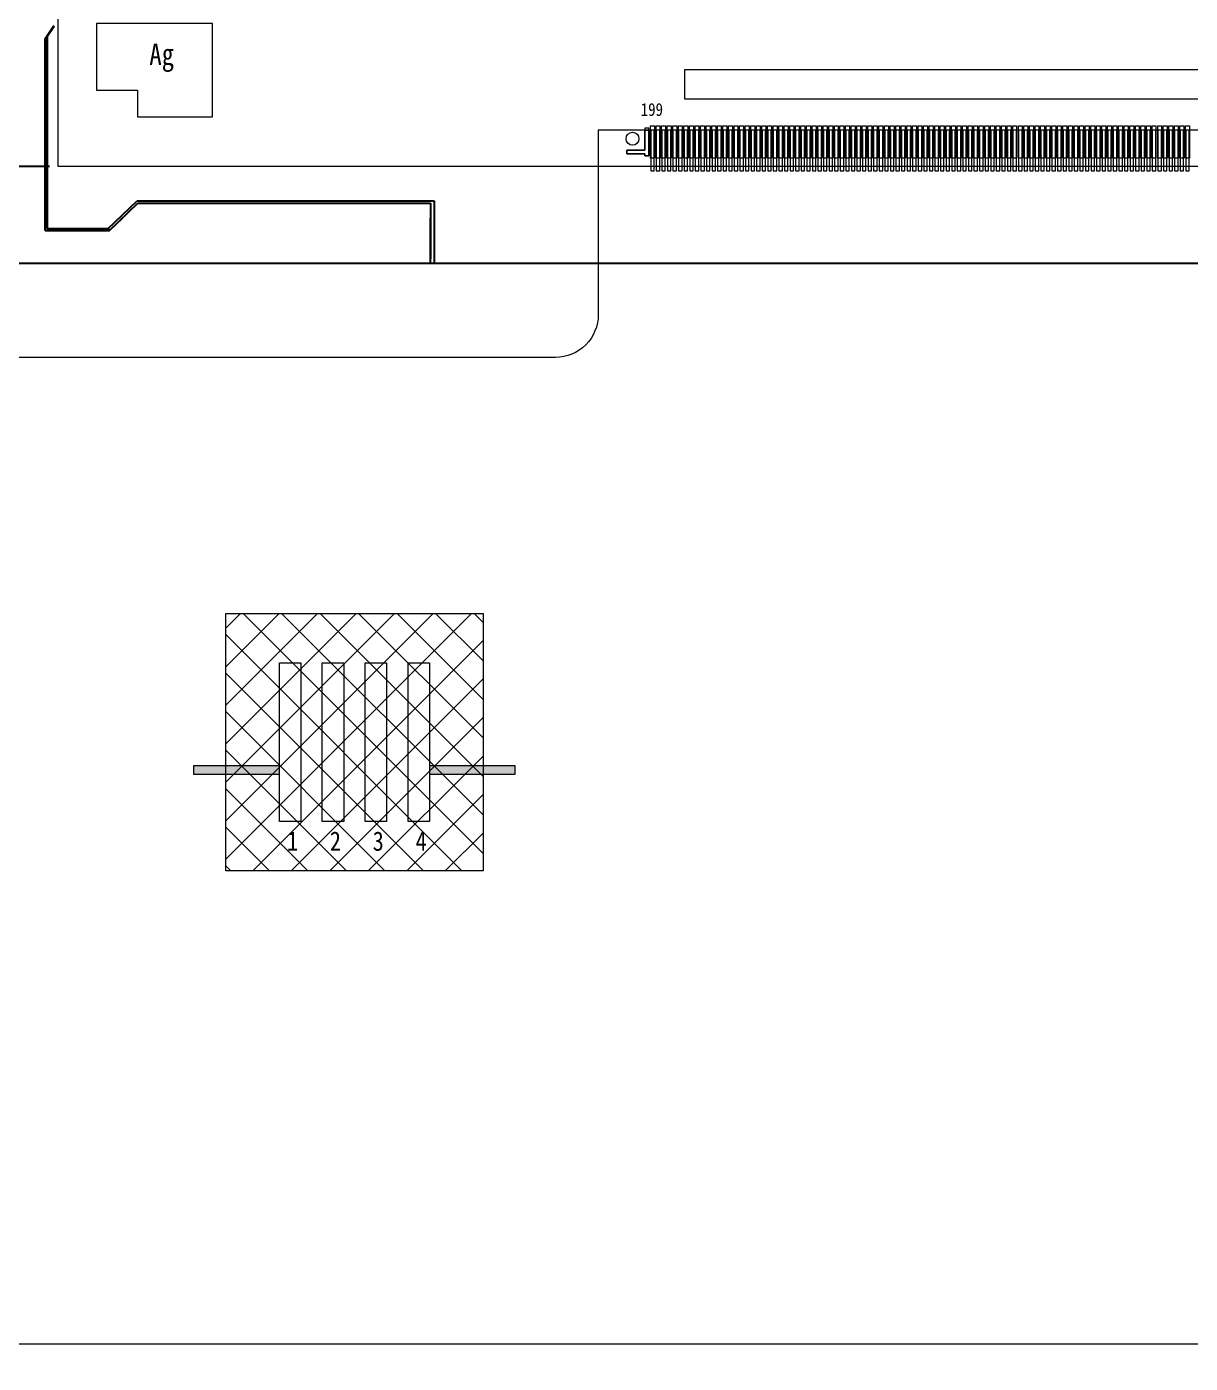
# Model space of a CAD drawing. Header units: millimetres. Extents: x -3761 to -3422, y -2431 to -2197.
# Drawn here: x -3725.78 to -3698.64, y -2352.31 to -2321.14 of the extents above; entities that cross this region are included whole.
import ezdxf

# ---------------------------------------------------------------- set-up
doc = ezdxf.new("R2010")
doc.units = ezdxf.units.MM
for name, color, linetype in [('', 7, 'Continuous'), ('BL', 2, 'Continuous'), ('BM', 2, 'Continuous'), ('TK', 4, 'Continuous')]:
    doc.layers.add(name, color=color, linetype=linetype)
for name, color, linetype, lineweight in [('DIM', 3, 'Continuous', 20), ('FPC', 2, 'Continuous', 20), ('LCD', 5, 'Continuous', 20)]:
    doc.layers.add(name, color=color, linetype=linetype, lineweight=lineweight)
doc.styles.add('宋体', font='', dxfattribs={"width": 0.85})
doc.styles.get('宋体').set_extended_font_data('SimSun')
doc.dimstyles.new('副本 Standard', dxfattribs={"dimtxt": 1, "dimasz": 1, "dimexe": 0.2, "dimexo": 0.2, "dimgap": 0.3, "dimtad": 0, "dimzin": 0, "dimdsep": 46, "dimtxsty": '宋体', "dimcen": 0.09, "dimclrd": 3, "dimclre": 3, "dimclrt": 3, "dimadec": 0, "dimazin": 0, "dimtfac": 1, "dimtofl": 0, "dimtmove": 0, "dimatfit": 3, "dimfxl": 0, "dimtolj": 1, "dimtzin": 0, "dimarcsym": 0})

# ---------------------------------------------------------------- blocks, each defined once
blk = doc.blocks.new('*D16')
at = {"color": 3, "lineweight": -2}
for p, q in [((-3725.249, -2244.184), (-3738.559, -2244.184)), ((-3738.359, -2245.184), (-3738.359, -2277.432)), ((-3738.359, -2323.404), (-3738.359, -2288.596)), ((-3725.249, -2324.404), (-3738.559, -2324.404))]:
    blk.add_line(p, q, dxfattribs=at)
at = {"color": 3}
for points in [[(-3738.526, -2245.184), (-3738.193, -2245.184), (-3738.359, -2244.184)], [(-3738.526, -2323.404), (-3738.193, -2323.404), (-3738.359, -2324.404)]]:
    blk.add_solid(points, dxfattribs=at)
at = {"layer": 'Defpoints', "color": 0}
for p in [(-3725.049, -2244.184), (-3738.359, -2324.404), (-3725.049, -2324.404)]:
    blk.add_point(p, dxfattribs=at)
at = {"color": 3, "lineweight": 0, "insert": (-3738.359, -2283.014), "char_height": 1, "attachment_point": 5, "rotation": 90, "style": '宋体'}
blk.add_mtext('\\A1;80.22%%P0.2(LCD OD)', dxfattribs=at)
blk = doc.blocks.new('*D32')
at = {"color": 3, "lineweight": -2}
for p, q in [((-3676.069, -2351.054), (-3676.069, -2354.054)), ((-3746.359, -2351.752), (-3746.359, -2354.054)), ((-3745.359, -2353.854), (-3714.461, -2353.854)), ((-3677.069, -2353.854), (-3707.968, -2353.854))]:
    blk.add_line(p, q, dxfattribs=at)
at = {"color": 3}
for points in [[(-3745.359, -2353.687), (-3745.359, -2354.02), (-3746.359, -2353.854)], [(-3677.069, -2353.687), (-3677.069, -2354.02), (-3676.069, -2353.854)]]:
    blk.add_solid(points, dxfattribs=at)
at = {"layer": 'Defpoints', "color": 0}
for p in [(-3676.069, -2350.854), (-3746.359, -2351.552), (-3676.069, -2353.854)]:
    blk.add_point(p, dxfattribs=at)
at = {"color": 3, "lineweight": 0, "insert": (-3711.214, -2353.854), "char_height": 1, "attachment_point": 5, "style": '宋体'}
blk.add_mtext('\\A1;70.29%%P0.3', dxfattribs=at)
blk = doc.blocks.new('A$C087E3DE4')
at = {"layer": 'LCD', "color": 1}
blk.add_lwpolyline([(0, 80.22), (51.96, 80.22), (51.96, 0), (0, 0)], close=True, dxfattribs=at)
blk.add_lwpolyline([(0.9, 1.78), (1.85, 1.78), (1.85, 1.161), (3.6, 1.161), (3.6, 3.34), (0.9, 3.34), (0.9, 1.78)], dxfattribs=at)
at = {"layer": 'LCD', "color": 7}
for points in [[(37.362, 2.267), (37.362, 1.571), (14.62, 1.571), (14.62, 2.267)], [(13.819, 0.95), (13.91, 0.95), (13.91, 0.2), (13.819, 0.2)], [(13.949, 0.95), (14.04, 0.95), (14.04, 0.2), (13.949, 0.2)], [(14.079, 0.95), (14.17, 0.95), (14.17, 0.2), (14.079, 0.2)], [(14.209, 0.95), (14.3, 0.95), (14.3, 0.2), (14.209, 0.2)], [(14.339, 0.95), (14.43, 0.95), (14.43, 0.2), (14.339, 0.2)], [(14.469, 0.95), (14.56, 0.95), (14.56, 0.2), (14.469, 0.2)], [(14.599, 0.95), (14.69, 0.95), (14.69, 0.2), (14.599, 0.2)], [(14.729, 0.95), (14.82, 0.95), (14.82, 0.2), (14.729, 0.2)], [(14.859, 0.95), (14.95, 0.95), (14.95, 0.2), (14.859, 0.2)], [(14.989, 0.95), (15.08, 0.95), (15.08, 0.2), (14.989, 0.2)], [(15.119, 0.95), (15.21, 0.95), (15.21, 0.2), (15.119, 0.2)], [(15.249, 0.95), (15.34, 0.95), (15.34, 0.2), (15.249, 0.2)], [(15.379, 0.95), (15.47, 0.95), (15.47, 0.2), (15.379, 0.2)], [(15.509, 0.95), (15.6, 0.95), (15.6, 0.2), (15.509, 0.2)], [(15.639, 0.95), (15.73, 0.95), (15.73, 0.2), (15.639, 0.2)], [(15.769, 0.95), (15.86, 0.95), (15.86, 0.2), (15.769, 0.2)], [(15.899, 0.95), (15.99, 0.95), (15.99, 0.2), (15.899, 0.2)], [(16.029, 0.95), (16.12, 0.95), (16.12, 0.2), (16.029, 0.2)], [(16.159, 0.95), (16.25, 0.95), (16.25, 0.2), (16.159, 0.2)], [(16.289, 0.95), (16.38, 0.95), (16.38, 0.2), (16.289, 0.2)], [(16.419, 0.95), (16.51, 0.95), (16.51, 0.2), (16.419, 0.2)], [(16.549, 0.95), (16.64, 0.95), (16.64, 0.2), (16.549, 0.2)], [(16.679, 0.95), (16.77, 0.95), (16.77, 0.2), (16.679, 0.2)], [(16.809, 0.95), (16.9, 0.95), (16.9, 0.2), (16.809, 0.2)], [(16.939, 0.95), (17.03, 0.95), (17.03, 0.2), (16.939, 0.2)], [(17.069, 0.95), (17.16, 0.95), (17.16, 0.2), (17.069, 0.2)], [(17.199, 0.95), (17.29, 0.95), (17.29, 0.2), (17.199, 0.2)], [(17.329, 0.95), (17.42, 0.95), (17.42, 0.2), (17.329, 0.2)], [(17.459, 0.95), (17.55, 0.95), (17.55, 0.2), (17.459, 0.2)], [(17.589, 0.95), (17.68, 0.95), (17.68, 0.2), (17.589, 0.2)], [(17.719, 0.95), (17.81, 0.95), (17.81, 0.2), (17.719, 0.2)], [(17.849, 0.95), (17.94, 0.95), (17.94, 0.2), (17.849, 0.2)], [(17.979, 0.95), (18.07, 0.95), (18.07, 0.2), (17.979, 0.2)], [(18.109, 0.95), (18.2, 0.95), (18.2, 0.2), (18.109, 0.2)], [(18.239, 0.95), (18.33, 0.95), (18.33, 0.2), (18.239, 0.2)], [(18.369, 0.95), (18.46, 0.95), (18.46, 0.2), (18.369, 0.2)], [(18.499, 0.95), (18.59, 0.95), (18.59, 0.2), (18.499, 0.2)], [(18.629, 0.95), (18.72, 0.95), (18.72, 0.2), (18.629, 0.2)], [(18.759, 0.95), (18.85, 0.95), (18.85, 0.2), (18.759, 0.2)], [(18.889, 0.95), (18.98, 0.95), (18.98, 0.2), (18.889, 0.2)], [(19.019, 0.95), (19.11, 0.95), (19.11, 0.2), (19.019, 0.2)], [(19.149, 0.95), (19.24, 0.95), (19.24, 0.2), (19.149, 0.2)], [(19.279, 0.95), (19.37, 0.95), (19.37, 0.2), (19.279, 0.2)], [(19.409, 0.95), (19.5, 0.95), (19.5, 0.2), (19.409, 0.2)], [(19.539, 0.95), (19.63, 0.95), (19.63, 0.2), (19.539, 0.2)], [(19.669, 0.95), (19.76, 0.95), (19.76, 0.2), (19.669, 0.2)], [(19.799, 0.95), (19.89, 0.95), (19.89, 0.2), (19.799, 0.2)], [(19.929, 0.95), (20.02, 0.95), (20.02, 0.2), (19.929, 0.2)], [(20.059, 0.95), (20.15, 0.95), (20.15, 0.2), (20.059, 0.2)], [(20.189, 0.95), (20.28, 0.95), (20.28, 0.2), (20.189, 0.2)], [(20.319, 0.95), (20.41, 0.95), (20.41, 0.2), (20.319, 0.2)], [(20.449, 0.95), (20.54, 0.95), (20.54, 0.2), (20.449, 0.2)], [(20.579, 0.95), (20.67, 0.95), (20.67, 0.2), (20.579, 0.2)], [(20.709, 0.95), (20.8, 0.95), (20.8, 0.2), (20.709, 0.2)], [(20.839, 0.95), (20.93, 0.95), (20.93, 0.2), (20.839, 0.2)], [(20.969, 0.95), (21.06, 0.95), (21.06, 0.2), (20.969, 0.2)], [(21.099, 0.95), (21.19, 0.95), (21.19, 0.2), (21.099, 0.2)], [(21.229, 0.95), (21.32, 0.95), (21.32, 0.2), (21.229, 0.2)], [(21.359, 0.95), (21.45, 0.95), (21.45, 0.2), (21.359, 0.2)], [(21.489, 0.95), (21.58, 0.95), (21.58, 0.2), (21.489, 0.2)], [(21.619, 0.95), (21.71, 0.95), (21.71, 0.2), (21.619, 0.2)], [(21.749, 0.95), (21.84, 0.95), (21.84, 0.2), (21.749, 0.2)], [(21.879, 0.95), (21.97, 0.95), (21.97, 0.2), (21.879, 0.2)], [(22.009, 0.95), (22.1, 0.95), (22.1, 0.2), (22.009, 0.2)], [(22.139, 0.95), (22.23, 0.95), (22.23, 0.2), (22.139, 0.2)], [(22.269, 0.95), (22.36, 0.95), (22.36, 0.2), (22.269, 0.2)], [(22.399, 0.95), (22.49, 0.95), (22.49, 0.2), (22.399, 0.2)], [(22.529, 0.95), (22.62, 0.95), (22.62, 0.2), (22.529, 0.2)], [(22.659, 0.95), (22.75, 0.95), (22.75, 0.2), (22.659, 0.2)], [(22.789, 0.95), (22.88, 0.95), (22.88, 0.2), (22.789, 0.2)], [(22.919, 0.95), (23.01, 0.95), (23.01, 0.2), (22.919, 0.2)], [(23.049, 0.95), (23.14, 0.95), (23.14, 0.2), (23.049, 0.2)], [(23.179, 0.95), (23.27, 0.95), (23.27, 0.2), (23.179, 0.2)], [(23.309, 0.95), (23.4, 0.95), (23.4, 0.2), (23.309, 0.2)], [(23.439, 0.95), (23.53, 0.95), (23.53, 0.2), (23.439, 0.2)], [(23.569, 0.95), (23.66, 0.95), (23.66, 0.2), (23.569, 0.2)], [(23.699, 0.95), (23.79, 0.95), (23.79, 0.2), (23.699, 0.2)], [(23.829, 0.95), (23.92, 0.95), (23.92, 0.2), (23.829, 0.2)], [(23.959, 0.95), (24.05, 0.95), (24.05, 0.2), (23.959, 0.2)], [(24.089, 0.95), (24.18, 0.95), (24.18, 0.2), (24.089, 0.2)], [(24.219, 0.95), (24.31, 0.95), (24.31, 0.2), (24.219, 0.2)], [(24.349, 0.95), (24.44, 0.95), (24.44, 0.2), (24.349, 0.2)], [(24.479, 0.95), (24.57, 0.95), (24.57, 0.2), (24.479, 0.2)], [(24.609, 0.95), (24.7, 0.95), (24.7, 0.2), (24.609, 0.2)], [(24.739, 0.95), (24.83, 0.95), (24.83, 0.2), (24.739, 0.2)], [(24.869, 0.95), (24.96, 0.95), (24.96, 0.2), (24.869, 0.2)], [(24.999, 0.95), (25.09, 0.95), (25.09, 0.2), (24.999, 0.2)], [(25.129, 0.95), (25.22, 0.95), (25.22, 0.2), (25.129, 0.2)], [(25.259, 0.95), (25.35, 0.95), (25.35, 0.2), (25.259, 0.2)], [(25.389, 0.95), (25.48, 0.95), (25.48, 0.2), (25.389, 0.2)], [(25.519, 0.95), (25.61, 0.95), (25.61, 0.2), (25.519, 0.2)], [(25.649, 0.95), (25.74, 0.95), (25.74, 0.2), (25.649, 0.2)], [(25.779, 0.95), (25.87, 0.95), (25.87, 0.2), (25.779, 0.2)], [(25.909, 0.95), (26, 0.95), (26, 0.2), (25.909, 0.2)], [(26.039, 0.95), (26.13, 0.95), (26.13, 0.2), (26.039, 0.2)], [(26.169, 0.95), (26.26, 0.95), (26.26, 0.2), (26.169, 0.2)], [(26.299, 0.95), (26.39, 0.95), (26.39, 0.2), (26.299, 0.2)]]:
    blk.add_lwpolyline(points, close=True, dxfattribs=at)
blk.add_lwpolyline([(13.689, 0.38), (13.265, 0.38), (13.265, 0.3), (13.689, 0.3), (13.689, 0.25), (13.78, 0.25), (13.78, 0.9), (13.689, 0.9), (13.689, 0.38)], dxfattribs=at)
blk.add_circle((13.4, 0.65), 0.15, dxfattribs=at)
at = {"layer": 'LCD', "color": 7, "attachment_point": 1, "style": '宋体'}
for s, insert, char_height, width in [('{\\C7;Ag}', (2.129, 2.87), 0.5, 1.06728), ('{\\C7;199}', (13.591, 1.482), 0.3, 0.22193)]:
    blk.add_mtext(s, dxfattribs=dict(at, insert=insert, char_height=char_height, width=width))
blk = doc.blocks.new('A$C72CC10FF')
at = {"layer": 'BL', "linetype": 'Continuous'}
for p, q in [((1.21, 12.532), (1.01, 12.232)), ((1.01, 7.762), (1.01, 12.232)), ((2.81, 8.052), (2.51, 7.762)), ((10, 7.002), (10, 8.052)), ((1.01, 7.762), (2.51, 7.762)), ((0, 7.002), (54.58, 7.002))]:
    blk.add_line(p, q, dxfattribs=at)
at = {"layer": 'BL'}
for p, q in [((1.01, 12.232), (1.21, 12.532)), ((1.01, 12.232), (1.01, 7.762)), ((2.51, 7.762), (3.172, 8.402)), ((3.172, 8.402), (10, 8.402)), ((10, 8.402), (10, 7.102)), ((1.01, 7.762), (2.51, 7.762))]:
    blk.add_line(p, q, dxfattribs=at)
at = {"layer": 'BM', "color": 4}
for p, q in [((1.06, 12.289), (1.218, 12.526)), ((1.06, 12.289), (1.218, 12.526)), ((1.06, 12.289), (1.06, 7.812)), ((2.475, 7.798), (3.152, 8.452)), ((3.152, 8.452), (10.08, 8.452)), ((10.08, 8.452), (10.08, 7.002)), ((1.06, 7.812), (2.51, 7.812)), ((10.08, 7.002), (44.5, 7.002))]:
    blk.add_line(p, q, dxfattribs=at)

msp = doc.modelspace()

# ---------------------------------------------------------------- hatches: boundary and pattern name
at = {"lineweight": 0}
h = msp.add_hatch(dxfattribs=at)
h.set_pattern_fill('ANSI37', color=2, scale=0.2, style=0)
h.set_pattern_definition([(45, (1266.42285, 77.7519), (-0.449012806, 0.449012806), []), (135, (1266.42285, 77.7519), (-0.449012806, -0.449012806), [])])
h.paths.add_polyline_path([(-3721.136, -2334.824), (-3715.136, -2334.824), (-3715.136, -2340.824), (-3721.136, -2340.824)])
for points in [[(-3719.886, -2338.374), (-3721.886, -2338.374), (-3721.886, -2338.574), (-3719.886, -2338.574)], [(-3714.386, -2338.374), (-3716.386, -2338.374), (-3716.386, -2338.574), (-3714.386, -2338.574)]]:
    msp.add_hatch(color=256, dxfattribs=at).paths.add_polyline_path(points)

# ---------------------------------------------------------------- linework, layer by layer
at = {"layer": '', "color": 30, "lineweight": 0}
msp.add_lwpolyline([(-3746.359, -2351.554, 0.414214), (-3746.059, -2351.854), (-3677.069, -2351.854, 0.414214), (-3676.069, -2350.854), (-3676.069, -2329.854, 0.414214), (-3677.069, -2328.854), (-3683.179, -2328.854, -0.414214), (-3684.179, -2327.854), (-3684.179, -2323.554), (-3712.449, -2323.554), (-3712.449, -2327.854, -0.414214), (-3713.449, -2328.854), (-3746.059, -2328.854, 0.414214), (-3746.359, -2329.154)], format="xyb", close=True, dxfattribs=at)
at = {"layer": '', "color": 2, "lineweight": 0}
msp.add_lwpolyline([(-3721.136, -2334.824), (-3715.136, -2334.824), (-3715.136, -2340.824), (-3721.136, -2340.824)], close=True, dxfattribs=at)
at = {"layer": '', "lineweight": 0}
for points in [[(-3719.886, -2339.674), (-3719.886, -2335.974), (-3719.386, -2335.974), (-3719.386, -2339.674)], [(-3718.886, -2339.674), (-3718.886, -2335.974), (-3718.386, -2335.974), (-3718.386, -2339.674)], [(-3717.886, -2339.674), (-3717.886, -2335.974), (-3717.386, -2335.974), (-3717.386, -2339.674)], [(-3716.886, -2339.674), (-3716.886, -2335.974), (-3716.386, -2335.974), (-3716.386, -2339.674)]]:
    msp.add_lwpolyline(points, close=True, dxfattribs=at)
at = {"lineweight": 0}
for points in [[(-3719.886, -2338.374), (-3721.886, -2338.374), (-3721.886, -2338.574), (-3719.886, -2338.574), (-3719.886, -2338.374)], [(-3714.386, -2338.374), (-3716.386, -2338.374), (-3716.386, -2338.574), (-3714.386, -2338.574), (-3714.386, -2338.374)]]:
    msp.add_lwpolyline(points, dxfattribs=at)
at = {"layer": 'FPC', "lineweight": 0}
for points in [[(-3711.784, -2324.024), (-3711.36, -2324.024), (-3711.36, -2323.554), (-3711.269, -2323.554), (-3711.269, -2324.154), (-3711.36, -2324.154), (-3711.36, -2324.104), (-3711.784, -2324.104), (-3711.784, -2324.024)], [(-3711.225, -2323.554), (-3711.225, -2324.404), (-3711.225, -2324.504), (-3711.144, -2324.504), (-3711.144, -2323.554), (-3711.225, -2323.554)], [(-3711.095, -2323.554), (-3711.095, -2324.404), (-3711.095, -2324.504), (-3711.014, -2324.504), (-3711.014, -2323.554), (-3711.095, -2323.554)], [(-3710.965, -2323.554), (-3710.965, -2324.404), (-3710.965, -2324.504), (-3710.884, -2324.504), (-3710.884, -2323.554), (-3710.965, -2323.554)], [(-3710.835, -2323.554), (-3710.835, -2324.404), (-3710.835, -2324.504), (-3710.754, -2324.504), (-3710.754, -2323.554), (-3710.835, -2323.554)], [(-3710.705, -2323.554), (-3710.705, -2324.404), (-3710.705, -2324.504), (-3710.624, -2324.504), (-3710.624, -2323.554), (-3710.705, -2323.554)], [(-3710.575, -2323.554), (-3710.575, -2324.404), (-3710.575, -2324.504), (-3710.494, -2324.504), (-3710.494, -2323.554), (-3710.575, -2323.554)], [(-3710.445, -2323.554), (-3710.445, -2324.404), (-3710.445, -2324.504), (-3710.364, -2324.504), (-3710.364, -2323.554), (-3710.445, -2323.554)], [(-3710.315, -2323.554), (-3710.315, -2324.404), (-3710.315, -2324.504), (-3710.234, -2324.504), (-3710.234, -2323.554), (-3710.315, -2323.554)], [(-3710.185, -2323.554), (-3710.185, -2324.404), (-3710.185, -2324.504), (-3710.104, -2324.504), (-3710.104, -2323.554), (-3710.185, -2323.554)], [(-3710.055, -2323.554), (-3710.055, -2324.404), (-3710.055, -2324.504), (-3709.974, -2324.504), (-3709.974, -2323.554), (-3710.055, -2323.554)], [(-3709.925, -2323.554), (-3709.925, -2324.404), (-3709.925, -2324.504), (-3709.844, -2324.504), (-3709.844, -2323.554), (-3709.925, -2323.554)], [(-3709.795, -2323.554), (-3709.795, -2324.404), (-3709.795, -2324.504), (-3709.714, -2324.504), (-3709.714, -2323.554), (-3709.795, -2323.554)], [(-3709.665, -2323.554), (-3709.665, -2324.404), (-3709.665, -2324.504), (-3709.584, -2324.504), (-3709.584, -2323.554), (-3709.665, -2323.554)], [(-3709.535, -2323.554), (-3709.535, -2324.404), (-3709.535, -2324.504), (-3709.454, -2324.504), (-3709.454, -2323.554), (-3709.535, -2323.554)], [(-3709.405, -2323.554), (-3709.405, -2324.404), (-3709.405, -2324.504), (-3709.324, -2324.504), (-3709.324, -2323.554), (-3709.405, -2323.554)], [(-3709.275, -2323.554), (-3709.275, -2324.404), (-3709.275, -2324.504), (-3709.194, -2324.504), (-3709.194, -2323.554), (-3709.275, -2323.554)], [(-3709.145, -2323.554), (-3709.145, -2324.404), (-3709.145, -2324.504), (-3709.064, -2324.504), (-3709.064, -2323.554), (-3709.145, -2323.554)], [(-3709.015, -2323.554), (-3709.015, -2324.404), (-3709.015, -2324.504), (-3708.934, -2324.504), (-3708.934, -2323.554), (-3709.015, -2323.554)], [(-3708.885, -2323.554), (-3708.885, -2324.404), (-3708.885, -2324.504), (-3708.804, -2324.504), (-3708.804, -2323.554), (-3708.885, -2323.554)], [(-3708.755, -2323.554), (-3708.755, -2324.404), (-3708.755, -2324.504), (-3708.674, -2324.504), (-3708.674, -2323.554), (-3708.755, -2323.554)], [(-3708.625, -2323.554), (-3708.625, -2324.404), (-3708.625, -2324.504), (-3708.544, -2324.504), (-3708.544, -2323.554), (-3708.625, -2323.554)], [(-3708.495, -2323.554), (-3708.495, -2324.404), (-3708.495, -2324.504), (-3708.414, -2324.504), (-3708.414, -2323.554), (-3708.495, -2323.554)], [(-3708.365, -2323.554), (-3708.365, -2324.404), (-3708.365, -2324.504), (-3708.284, -2324.504), (-3708.284, -2323.554), (-3708.365, -2323.554)], [(-3708.235, -2323.554), (-3708.235, -2324.404), (-3708.235, -2324.504), (-3708.154, -2324.504), (-3708.154, -2323.554), (-3708.235, -2323.554)], [(-3708.105, -2323.554), (-3708.105, -2324.404), (-3708.105, -2324.504), (-3708.024, -2324.504), (-3708.024, -2323.554), (-3708.105, -2323.554)], [(-3707.975, -2323.554), (-3707.975, -2324.404), (-3707.975, -2324.504), (-3707.894, -2324.504), (-3707.894, -2323.554), (-3707.975, -2323.554)], [(-3707.845, -2323.554), (-3707.845, -2324.404), (-3707.845, -2324.504), (-3707.764, -2324.504), (-3707.764, -2323.554), (-3707.845, -2323.554)], [(-3707.715, -2323.554), (-3707.715, -2324.404), (-3707.715, -2324.504), (-3707.634, -2324.504), (-3707.634, -2323.554), (-3707.715, -2323.554)], [(-3707.585, -2323.554), (-3707.585, -2324.404), (-3707.585, -2324.504), (-3707.504, -2324.504), (-3707.504, -2323.554), (-3707.585, -2323.554)], [(-3707.455, -2323.554), (-3707.455, -2324.404), (-3707.455, -2324.504), (-3707.374, -2324.504), (-3707.374, -2323.554), (-3707.455, -2323.554)], [(-3707.325, -2323.554), (-3707.325, -2324.404), (-3707.325, -2324.504), (-3707.244, -2324.504), (-3707.244, -2323.554), (-3707.325, -2323.554)], [(-3707.195, -2323.554), (-3707.195, -2324.404), (-3707.195, -2324.504), (-3707.114, -2324.504), (-3707.114, -2323.554), (-3707.195, -2323.554)], [(-3707.065, -2323.554), (-3707.065, -2324.404), (-3707.065, -2324.504), (-3706.984, -2324.504), (-3706.984, -2323.554), (-3707.065, -2323.554)], [(-3706.935, -2323.554), (-3706.935, -2324.404), (-3706.935, -2324.504), (-3706.854, -2324.504), (-3706.854, -2323.554), (-3706.935, -2323.554)], [(-3706.805, -2323.554), (-3706.805, -2324.404), (-3706.805, -2324.504), (-3706.724, -2324.504), (-3706.724, -2323.554), (-3706.805, -2323.554)], [(-3706.675, -2323.554), (-3706.675, -2324.404), (-3706.675, -2324.504), (-3706.594, -2324.504), (-3706.594, -2323.554), (-3706.675, -2323.554)], [(-3706.545, -2323.554), (-3706.545, -2324.404), (-3706.545, -2324.504), (-3706.464, -2324.504), (-3706.464, -2323.554), (-3706.545, -2323.554)], [(-3706.415, -2323.554), (-3706.415, -2324.404), (-3706.415, -2324.504), (-3706.334, -2324.504), (-3706.334, -2323.554), (-3706.415, -2323.554)], [(-3706.285, -2323.554), (-3706.285, -2324.404), (-3706.285, -2324.504), (-3706.204, -2324.504), (-3706.204, -2323.554), (-3706.285, -2323.554)], [(-3706.155, -2323.554), (-3706.155, -2324.404), (-3706.155, -2324.504), (-3706.074, -2324.504), (-3706.074, -2323.554), (-3706.155, -2323.554)], [(-3706.025, -2323.554), (-3706.025, -2324.404), (-3706.025, -2324.504), (-3705.944, -2324.504), (-3705.944, -2323.554), (-3706.025, -2323.554)], [(-3705.895, -2323.554), (-3705.895, -2324.404), (-3705.895, -2324.504), (-3705.814, -2324.504), (-3705.814, -2323.554), (-3705.895, -2323.554)], [(-3705.765, -2323.554), (-3705.765, -2324.404), (-3705.765, -2324.504), (-3705.684, -2324.504), (-3705.684, -2323.554), (-3705.765, -2323.554)], [(-3705.635, -2323.554), (-3705.635, -2324.404), (-3705.635, -2324.504), (-3705.554, -2324.504), (-3705.554, -2323.554), (-3705.635, -2323.554)], [(-3705.505, -2323.554), (-3705.505, -2324.404), (-3705.505, -2324.504), (-3705.424, -2324.504), (-3705.424, -2323.554), (-3705.505, -2323.554)], [(-3705.375, -2323.554), (-3705.375, -2324.404), (-3705.375, -2324.504), (-3705.294, -2324.504), (-3705.294, -2323.554), (-3705.375, -2323.554)], [(-3705.245, -2323.554), (-3705.245, -2324.404), (-3705.245, -2324.504), (-3705.164, -2324.504), (-3705.164, -2323.554), (-3705.245, -2323.554)], [(-3705.115, -2323.554), (-3705.115, -2324.404), (-3705.115, -2324.504), (-3705.034, -2324.504), (-3705.034, -2323.554), (-3705.115, -2323.554)], [(-3704.985, -2323.554), (-3704.985, -2324.404), (-3704.985, -2324.504), (-3704.904, -2324.504), (-3704.904, -2323.554), (-3704.985, -2323.554)], [(-3704.855, -2323.554), (-3704.855, -2324.404), (-3704.855, -2324.504), (-3704.774, -2324.504), (-3704.774, -2323.554), (-3704.855, -2323.554)], [(-3704.725, -2323.554), (-3704.725, -2324.404), (-3704.725, -2324.504), (-3704.644, -2324.504), (-3704.644, -2323.554), (-3704.725, -2323.554)], [(-3704.595, -2323.554), (-3704.595, -2324.404), (-3704.595, -2324.504), (-3704.514, -2324.504), (-3704.514, -2323.554), (-3704.595, -2323.554)], [(-3704.465, -2323.554), (-3704.465, -2324.404), (-3704.465, -2324.504), (-3704.384, -2324.504), (-3704.384, -2323.554), (-3704.465, -2323.554)], [(-3704.335, -2323.554), (-3704.335, -2324.404), (-3704.335, -2324.504), (-3704.254, -2324.504), (-3704.254, -2323.554), (-3704.335, -2323.554)], [(-3704.205, -2323.554), (-3704.205, -2324.404), (-3704.205, -2324.504), (-3704.124, -2324.504), (-3704.124, -2323.554), (-3704.205, -2323.554)], [(-3704.075, -2323.554), (-3704.075, -2324.404), (-3704.075, -2324.504), (-3703.994, -2324.504), (-3703.994, -2323.554), (-3704.075, -2323.554)], [(-3703.945, -2323.554), (-3703.945, -2324.404), (-3703.945, -2324.504), (-3703.864, -2324.504), (-3703.864, -2323.554), (-3703.945, -2323.554)], [(-3703.815, -2323.554), (-3703.815, -2324.404), (-3703.815, -2324.504), (-3703.734, -2324.504), (-3703.734, -2323.554), (-3703.815, -2323.554)], [(-3703.685, -2323.554), (-3703.685, -2324.404), (-3703.685, -2324.504), (-3703.604, -2324.504), (-3703.604, -2323.554), (-3703.685, -2323.554)], [(-3703.555, -2323.554), (-3703.555, -2324.404), (-3703.555, -2324.504), (-3703.474, -2324.504), (-3703.474, -2323.554), (-3703.555, -2323.554)], [(-3703.425, -2323.554), (-3703.425, -2324.404), (-3703.425, -2324.504), (-3703.344, -2324.504), (-3703.344, -2323.554), (-3703.425, -2323.554)], [(-3703.295, -2323.554), (-3703.295, -2324.404), (-3703.295, -2324.504), (-3703.214, -2324.504), (-3703.214, -2323.554), (-3703.295, -2323.554)], [(-3703.165, -2323.554), (-3703.165, -2324.404), (-3703.165, -2324.504), (-3703.084, -2324.504), (-3703.084, -2323.554), (-3703.165, -2323.554)], [(-3703.035, -2323.554), (-3703.035, -2324.404), (-3703.035, -2324.504), (-3702.954, -2324.504), (-3702.954, -2323.554), (-3703.035, -2323.554)], [(-3702.905, -2323.554), (-3702.905, -2324.404), (-3702.905, -2324.504), (-3702.824, -2324.504), (-3702.824, -2323.554), (-3702.905, -2323.554)], [(-3702.775, -2323.554), (-3702.775, -2324.404), (-3702.775, -2324.504), (-3702.694, -2324.504), (-3702.694, -2323.554), (-3702.775, -2323.554)], [(-3702.645, -2323.554), (-3702.645, -2324.404), (-3702.645, -2324.504), (-3702.564, -2324.504), (-3702.564, -2323.554), (-3702.645, -2323.554)], [(-3702.515, -2323.554), (-3702.515, -2324.404), (-3702.515, -2324.504), (-3702.434, -2324.504), (-3702.434, -2323.554), (-3702.515, -2323.554)], [(-3702.385, -2323.554), (-3702.385, -2324.404), (-3702.385, -2324.504), (-3702.304, -2324.504), (-3702.304, -2323.554), (-3702.385, -2323.554)], [(-3702.255, -2323.554), (-3702.255, -2324.404), (-3702.255, -2324.504), (-3702.174, -2324.504), (-3702.174, -2323.554), (-3702.255, -2323.554)], [(-3702.125, -2323.554), (-3702.125, -2324.404), (-3702.125, -2324.504), (-3702.044, -2324.504), (-3702.044, -2323.554), (-3702.125, -2323.554)], [(-3701.995, -2323.554), (-3701.995, -2324.404), (-3701.995, -2324.504), (-3701.914, -2324.504), (-3701.914, -2323.554), (-3701.995, -2323.554)], [(-3701.865, -2323.554), (-3701.865, -2324.404), (-3701.865, -2324.504), (-3701.784, -2324.504), (-3701.784, -2323.554), (-3701.865, -2323.554)], [(-3701.735, -2323.554), (-3701.735, -2324.404), (-3701.735, -2324.504), (-3701.654, -2324.504), (-3701.654, -2323.554), (-3701.735, -2323.554)], [(-3701.605, -2323.554), (-3701.605, -2324.404), (-3701.605, -2324.504), (-3701.524, -2324.504), (-3701.524, -2323.554), (-3701.605, -2323.554)], [(-3701.475, -2323.554), (-3701.475, -2324.404), (-3701.475, -2324.504), (-3701.394, -2324.504), (-3701.394, -2323.554), (-3701.475, -2323.554)], [(-3701.345, -2323.554), (-3701.345, -2324.404), (-3701.345, -2324.504), (-3701.264, -2324.504), (-3701.264, -2323.554), (-3701.345, -2323.554)], [(-3701.215, -2323.554), (-3701.215, -2324.404), (-3701.215, -2324.504), (-3701.134, -2324.504), (-3701.134, -2323.554), (-3701.215, -2323.554)], [(-3701.085, -2323.554), (-3701.085, -2324.404), (-3701.085, -2324.504), (-3701.004, -2324.504), (-3701.004, -2323.554), (-3701.085, -2323.554)], [(-3700.955, -2323.554), (-3700.955, -2324.404), (-3700.955, -2324.504), (-3700.874, -2324.504), (-3700.874, -2323.554), (-3700.955, -2323.554)], [(-3700.825, -2323.554), (-3700.825, -2324.404), (-3700.825, -2324.504), (-3700.744, -2324.504), (-3700.744, -2323.554), (-3700.825, -2323.554)], [(-3700.695, -2323.554), (-3700.695, -2324.404), (-3700.695, -2324.504), (-3700.614, -2324.504), (-3700.614, -2323.554), (-3700.695, -2323.554)], [(-3700.565, -2323.554), (-3700.565, -2324.404), (-3700.565, -2324.504), (-3700.484, -2324.504), (-3700.484, -2323.554), (-3700.565, -2323.554)], [(-3700.435, -2323.554), (-3700.435, -2324.404), (-3700.435, -2324.504), (-3700.354, -2324.504), (-3700.354, -2323.554), (-3700.435, -2323.554)], [(-3700.305, -2323.554), (-3700.305, -2324.404), (-3700.305, -2324.504), (-3700.224, -2324.504), (-3700.224, -2323.554), (-3700.305, -2323.554)], [(-3700.175, -2323.554), (-3700.175, -2324.404), (-3700.175, -2324.504), (-3700.094, -2324.504), (-3700.094, -2323.554), (-3700.175, -2323.554)], [(-3700.045, -2323.554), (-3700.045, -2324.404), (-3700.045, -2324.504), (-3699.964, -2324.504), (-3699.964, -2323.554), (-3700.045, -2323.554)], [(-3699.915, -2323.554), (-3699.915, -2324.404), (-3699.915, -2324.504), (-3699.834, -2324.504), (-3699.834, -2323.554), (-3699.915, -2323.554)], [(-3699.785, -2323.554), (-3699.785, -2324.404), (-3699.785, -2324.504), (-3699.704, -2324.504), (-3699.704, -2323.554), (-3699.785, -2323.554)], [(-3699.655, -2323.554), (-3699.655, -2324.404), (-3699.655, -2324.504), (-3699.574, -2324.504), (-3699.574, -2323.554), (-3699.655, -2323.554)], [(-3699.525, -2323.554), (-3699.525, -2324.404), (-3699.525, -2324.504), (-3699.444, -2324.504), (-3699.444, -2323.554), (-3699.525, -2323.554)], [(-3699.395, -2323.554), (-3699.395, -2324.404), (-3699.395, -2324.504), (-3699.314, -2324.504), (-3699.314, -2323.554), (-3699.395, -2323.554)], [(-3699.265, -2323.554), (-3699.265, -2324.404), (-3699.265, -2324.504), (-3699.184, -2324.504), (-3699.184, -2323.554), (-3699.265, -2323.554)], [(-3699.135, -2323.554), (-3699.135, -2324.404), (-3699.135, -2324.504), (-3699.054, -2324.504), (-3699.054, -2323.554), (-3699.135, -2323.554)], [(-3699.005, -2323.554), (-3699.005, -2324.404), (-3699.005, -2324.504), (-3698.924, -2324.504), (-3698.924, -2323.554), (-3699.005, -2323.554)], [(-3698.875, -2323.554), (-3698.875, -2324.404), (-3698.875, -2324.504), (-3698.794, -2324.504), (-3698.794, -2323.554), (-3698.875, -2323.554)], [(-3698.745, -2323.554), (-3698.745, -2324.404), (-3698.745, -2324.504), (-3698.664, -2324.504), (-3698.664, -2323.554), (-3698.745, -2323.554)]]:
    msp.add_lwpolyline(points, dxfattribs=at)
msp.add_circle((-3711.649, -2323.754), 0.15, dxfattribs=at)

# ---------------------------------------------------------------- block references
at = {"lineweight": 0}
msp.add_blockref('A$C72CC10FF', (-3726.359, -2333.656), dxfattribs=at)
at = {"layer": 'TK', "color": 30, "lineweight": 0}
msp.add_blockref('A$C087E3DE4', (-3725.049, -2324.404), dxfattribs=at)

# ---------------------------------------------------------------- texts
at = {"layer": 'DIM', "color": 1, "lineweight": 0, "char_height": 0.45, "width": 0.29301, "attachment_point": 1, "style": '宋体'}
for s, insert in [('1', (-3719.71, -2339.907)), ('2', (-3718.71, -2339.907)), ('3', (-3717.71, -2339.907)), ('4', (-3716.71, -2339.907))]:
    msp.add_mtext(s, dxfattribs=dict(at, insert=insert))

# ---------------------------------------------------------------- dimensions: what is measured, and where the dimension line sits
at = {"lineweight": 0}
dim = msp.add_linear_dim(base=(-3738.359, -2324.404), p1=(-3725.049, -2244.184), p2=(-3725.049, -2324.404), angle=90, text='<>%%P0.2(LCD OD)', dimstyle='副本 Standard', dxfattribs=at)
dim.commit()
dim.dimension.update_dxf_attribs({"geometry": '*D16', "text_midpoint": (-3738.359, -2283.014), "dimtype": 160})
dim = msp.add_linear_dim(base=(-3676.069, -2353.854), p1=(-3746.359, -2351.552), p2=(-3676.069, -2350.854), text='<>%%P0.3', dimstyle='副本 Standard', dxfattribs=at)
dim.commit()
dim.dimension.update_dxf_attribs({"geometry": '*D32', "text_midpoint": (-3711.214, -2353.854)})

doc.saveas('drawing.dxf')
